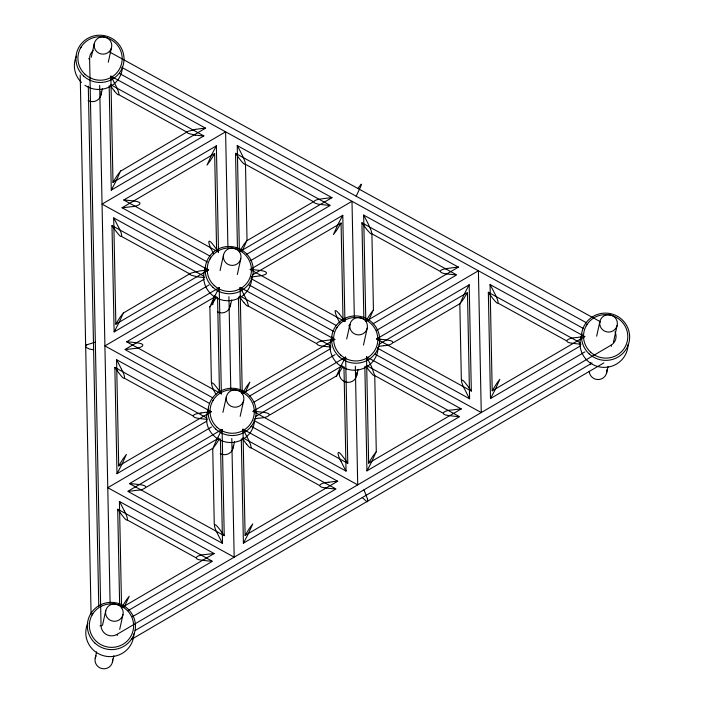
<?xml version="1.0" encoding="UTF-8"?>
<svg xmlns="http://www.w3.org/2000/svg" width="704" height="704" viewBox="0 0 704 704"><rect width="100%" height="100%" fill="white"/><g stroke="black" fill="none" stroke-linecap="round" stroke-linejoin="round"><path stroke-width="1.06" d="M221.373 393.87L126.65 341.81L219.234 287.619L221.373 393.87L220.625 392.806A37.743 5.078 59.7 0 0 216.638 387.385C209.141 377.318 211.473 386.575 214.738 392.04A36.59 4.928 59.7 0 0 215.961 394.548M224.233 535.665L129.51 483.595L222.094 429.405L224.233 535.665L223.485 534.591A37.743 5.078 59.7 0 0 219.49 529.179C212.001 519.103 214.324 528.361 217.598 533.826A36.59 4.928 59.7 0 0 221.83 542.115L222.517 543.4L127.794 491.33L218.724 438.108M345.638 357.095L347.776 463.346L253.053 411.286L345.638 357.095L344.934 358.406A37.743 2.112 -61.2 0 0 341.194 365.534L336.283 376.358L339.337 372.275M128.946 491.225L129.21 491.207A37.743 7.198 -1.2 0 0 136.761 490.31C144.267 490.195 151.114 485.637 139.26 484.598A36.59 6.978 -1.2 0 0 130.856 483.701L129.51 483.595M201.045 412.993C190.881 414.04 190.441 417.842 201.027 418.669M214.148 553.546L121.572 607.737L119.425 501.477L214.148 553.546L212.731 553.678A37.743 7.198 -1.2 0 0 205.181 554.576C197.683 554.717 190.722 559.214 202.682 560.278M254.839 418.686A37.743 7.198 -1.2 0 0 260.313 418C267.828 417.877 274.657 413.354 262.803 412.289A36.59 6.978 -1.2 0 0 254.408 411.391L253.053 411.286M334.84 339.451L242.255 393.633L240.108 287.382L334.84 339.451L333.414 339.574A36.59 6.978 -1.2 0 0 324.562 340.674C314.389 341.757 314.019 345.532 324.579 346.35A37.743 7.198 -1.2 0 0 331.091 347.037M328.733 482.266C321.244 482.398 314.257 486.904 326.234 487.969M383.838 345.682C391.327 345.567 398.279 341.018 386.346 339.979M455.303 274.771A37.743 7.198 -1.2 0 1 448.105 274.05C437.51 273.205 437.994 269.421 448.131 268.374A36.59 6.978 -1.2 0 1 456.975 267.274L458.383 267.133L363.66 215.072L365.798 321.323L458.383 267.133M461.243 408.927L368.658 463.118L366.511 356.858L461.243 408.927L459.818 409.05A37.743 7.198 -1.2 0 0 452.267 409.948C444.77 410.098 437.809 414.594 449.777 415.659A36.59 6.978 -1.2 0 0 458.172 416.557L458.41 416.583M584.786 336.618L492.202 390.799L490.063 284.548L584.786 336.618L583.361 336.741A37.743 7.198 -1.2 0 0 575.81 337.638C568.313 337.779 561.352 342.285 573.32 343.35A36.59 6.978 -1.2 0 0 581.046 344.194M114.55 91.186C122.54 101.05 117.489 88.211 115.166 84.445A37.743 5.078 59.7 0 0 111.54 77.405L110.854 76.111L205.577 128.181L112.992 182.371L110.854 76.111M204.239 279.162L114.136 331.901L111.989 225.641L112.737 226.706A37.743 5.078 59.7 0 0 116.732 232.126C124.054 242.009 121.968 232.962 118.633 227.471M207.099 420.948L116.996 473.686L114.849 367.426L115.597 368.5A37.743 5.078 59.7 0 0 119.592 373.912C126.914 383.794 124.828 374.748 121.493 369.266M119.627 604.085L117.709 509.221L118.457 510.286A37.743 5.078 59.7 0 0 122.452 515.706C129.774 525.58 127.679 516.542 124.344 511.051M243.813 302.447C251.9 312.409 246.699 299.446 244.429 295.706A37.743 5.078 59.7 0 0 240.803 288.666L240.108 287.382M246.673 444.242C254.778 454.247 249.55 441.206 247.289 437.501A37.743 5.078 59.7 0 0 243.663 430.461L242.968 429.167L337.691 481.237L245.115 535.427L242.968 429.167M471.319 391.037L376.596 338.976L469.181 284.786L471.319 391.037L470.571 389.972A37.743 5.078 59.7 0 0 466.585 384.56C459.087 374.484 461.419 383.742 464.684 389.206A36.59 4.928 59.7 0 0 468.917 397.487L469.603 398.781L377.414 348.11M580.589 345.805L490.486 398.543L488.347 292.283L489.086 293.357A36.59 4.928 59.7 0 0 493.777 299.649C501.855 309.558 496.628 296.586 494.375 292.873A37.743 5.078 59.7 0 0 490.75 285.842M109.173 85.747L111.276 190.106L111.971 188.795A36.59 2.05 -61.2 0 0 116.362 180.409L120.639 170.87L117.014 175.806A37.743 2.112 -61.2 0 0 113.634 181.298L112.992 182.371M114.136 331.901L114.831 330.59A36.59 2.05 -61.2 0 0 119.222 322.194L123.499 312.655L119.874 317.592A37.743 2.112 -61.2 0 0 116.494 323.083L115.852 324.157L113.705 217.906L208.437 269.966L115.852 324.157M219.19 287.698L218.53 288.93A36.59 2.05 -61.2 0 0 214.139 297.317L209.88 306.874L213.497 301.919A37.743 2.112 -61.2 0 0 216.559 296.956M368.518 320.628A36.59 2.05 -61.2 0 0 369.169 319.361L373.428 309.804L369.82 314.758A37.743 2.112 -61.2 0 0 366.441 320.258L365.798 321.323M364.839 366.494L366.942 470.853L367.594 469.621A37.743 2.112 -61.2 0 0 371.378 462.414L376.288 451.59L373.234 455.673A36.59 2.05 -61.2 0 0 369.301 462.053L368.658 463.118M91.274 57.209L94.31 43.49M101.015 94.952L102.423 88.616M108.275 62.234L111.549 47.458A8.844 8.668 12.5 0 0 100.311 37.162A8.844 8.668 12.5 0 0 96.932 51.806A8.844 8.668 12.5 0 0 111.549 47.458M95.216 658.134L96.624 651.807M102.476 625.425L105.75 610.641M112.455 662.103L113.854 655.776M119.706 629.385L122.98 614.61A8.844 8.668 12.5 0 0 111.742 604.322A8.844 8.668 12.5 0 0 108.372 618.957A8.844 8.668 12.5 0 0 122.98 614.61M213.048 302.254L214.447 295.918M220.07 270.591L223.573 254.76M230.278 306.222L231.686 299.886M237.301 274.56L240.812 258.729A8.844 8.668 12.5 0 0 229.574 248.433A8.844 8.668 12.5 0 0 226.195 263.067A8.844 8.668 12.5 0 0 240.812 258.729M222.922 412.377L226.433 396.546M233.138 448.008L234.546 441.672M240.161 416.346L243.672 400.514A8.844 8.668 12.5 0 0 232.434 390.218A8.844 8.668 12.5 0 0 229.055 404.853A8.844 8.668 12.5 0 0 243.672 400.514M340.384 367.506L340.85 365.394M346.702 339.011L349.976 324.236M356.682 375.698L358.09 369.362M363.466 345.092L367.215 328.205A8.844 8.668 12.5 0 0 355.978 317.909A8.844 8.668 12.5 0 0 352.598 332.543A8.844 8.668 12.5 0 0 367.215 328.205M590.33 364.672L590.806 362.56M596.649 336.178L599.931 321.402M606.637 372.865L608.036 366.529M613.422 342.258L617.162 325.371A8.844 8.668 12.5 0 0 605.924 315.075A8.844 8.668 12.5 0 0 602.545 329.71A8.844 8.668 12.5 0 0 617.162 325.371M356.18 196.214L360.598 186.842A29.735 1.663 -61.2 0 0 361.187 184.184L357.896 188.478M242.114 251.161L247.042 240.346L243.971 244.402A36.59 2.05 -61.2 0 0 240.038 250.782L239.395 251.847L237.257 145.596L331.98 197.657L239.395 251.847M124.282 607.042L129.219 596.235L126.148 600.292A36.59 2.05 -61.2 0 0 122.206 606.672L121.572 607.737M216.374 145.834L218.513 252.085L123.79 200.015L216.374 145.834L215.67 147.136A37.743 2.112 -61.2 0 0 211.93 154.264L207.029 165.088L210.074 161.014A36.59 2.05 -61.2 0 0 214.016 154.634L214.658 153.569L216.612 250.334M222.05 429.484L221.39 430.716A36.59 2.05 -61.2 0 0 216.999 439.111L212.74 448.668L216.357 443.714A37.743 2.112 -61.2 0 0 219.41 438.742M116.996 473.686L117.691 472.375A36.59 2.05 -61.2 0 0 122.082 463.98L126.359 454.441L122.725 459.378A37.743 2.112 -61.2 0 0 119.354 464.878L118.712 465.942L116.565 359.691L211.288 411.761L118.712 465.942M342.778 215.31L344.916 321.561L250.193 269.5L342.778 215.31L342.074 216.612A37.743 2.112 -61.2 0 0 338.334 223.74L333.432 234.564L336.486 230.49M242.95 437.835L335.984 488.972L243.399 543.162L244.094 541.851A37.743 2.112 -61.2 0 0 247.834 534.723L252.762 523.926L249.691 527.982A36.59 2.05 -61.2 0 0 245.749 534.362L245.115 535.427M469.181 284.786L468.477 286.097A36.59 2.05 -61.2 0 0 464.094 294.483L459.835 304.049L463.443 299.094A37.743 2.112 -61.2 0 0 466.822 293.594L466.972 293.339M490.486 398.543L491.181 397.232A37.743 2.112 -61.2 0 0 494.921 390.104L499.849 379.298L496.778 383.363A36.59 2.05 -61.2 0 0 492.844 389.743L492.202 390.799M343.015 319.81L341.062 223.045L340.41 224.127M242.255 393.633L242.906 392.55A37.743 2.112 -61.2 0 1 246.286 387.05L249.885 382.114L245.617 391.688A36.59 2.05 -61.2 0 1 245.3 392.304M80.67 47.81L81.374 46.64M209.933 259.081L210.637 257.91M212.793 400.866L213.497 399.696M92.101 614.97L92.814 613.8M336.336 328.557L337.04 327.386M586.282 325.723L586.986 324.553M86.786 344.793L95.33 342.162M120.63 171.16L188.038 131.349L195.325 129.413M111.276 190.106L203.861 135.916L110.827 84.779M210.03 256.106L122.074 207.759L214.658 153.569M123.49 312.946L190.898 273.143L199.478 270.996A37.743 7.198 -1.2 0 1 207.02 270.098L208.437 269.966M246.77 254.267L330.264 205.401L235.541 153.331L237.45 248.204M209.044 284.962L104.914 345.91L209.686 403.506M250.703 260.577L352 201.291L354.323 316.703M212.89 397.892L124.934 349.545L215.864 296.322M252.613 274.815L341.062 223.045M249.63 396.053L330.642 348.638M373.173 323.743L456.667 274.877L361.944 222.807L363.854 317.68M211.508 426.985L107.774 487.705L234.177 557.181L231.783 438.469M253.95 402.142L335.051 354.675M376.552 330.387L478.403 270.767L481.263 412.562L374.968 354.13M255.473 416.601L342.267 365.798M379.016 344.291L467.465 292.521L469.603 398.781M146.256 487.265L212.731 448.351L214.271 524.656M269.799 414.955L336.274 376.042M393.342 342.646L459.826 303.732L461.358 380.028M128.119 610.632L212.432 561.282L117.709 509.221M366.942 470.853L459.527 416.662L366.494 365.526M132.405 616.748L584.927 351.886M99.986 625.918L101.05 625.742A10.454 10.252 12.5 0 0 116.882 634.445L611.063 345.198A10.454 10.252 12.5 0 0 615.014 331.883M135.159 630.485L592.09 363.044M131.481 639.373L603.856 362.894M88.554 58.766L89.61 58.582A10.454 10.252 12.5 0 1 93.236 50.635M204.151 128.313L205.577 128.181M122.61 207.706L122.074 207.759M331.98 197.657L330.554 197.789A36.59 6.978 -1.2 0 0 321.702 198.889C311.529 199.971 311.159 203.738 321.719 204.565A37.743 7.198 -1.2 0 0 328.9 205.295M211.288 411.761L209.871 411.884A36.59 6.978 -1.2 0 0 201.018 412.984M337.691 481.237L336.274 481.36A37.743 7.198 -1.2 0 0 328.724 482.258M203.861 135.916L202.488 135.819A37.743 7.198 -1.2 0 1 195.298 135.089M123.79 200.015L125.162 200.112A36.59 6.978 -1.2 0 1 133.566 201.018M250.193 269.5L251.566 269.597A37.743 7.198 -1.2 0 1 258.755 270.327M376.596 338.976L377.969 339.073M126.65 341.81L128.022 341.906A36.59 6.978 -1.2 0 1 136.426 342.804C148.342 343.878 141.337 348.401 133.892 348.515A37.743 7.198 -1.2 0 1 126.342 349.413M195.316 135.089L188.056 133.373L187.114 132.246L119.09 94.864M258.738 270.327C269.333 271.154 268.893 274.947 258.72 276.003A36.59 6.978 -1.2 0 1 251.979 276.892M133.54 201.027C145.473 202.066 138.521 206.615 131.032 206.73A37.743 7.198 -1.2 0 1 123.49 207.627M196.97 276.698L190.916 275.167L189.974 274.041L121.95 236.65M93.614 349.897L89.223 348.955L86.196 347.45A29.691 5.658 -1.2 0 1 86.777 344.81M109.736 52.078L600.486 321.816M121.968 67.478L586.687 322.916M119.381 73.427L583.66 328.627M488.347 292.283L580.536 342.954M439.921 271.207L371.906 233.816L371.114 230.446L367.972 223.397A37.743 5.078 59.7 0 0 364.346 216.357L363.66 215.072M498.309 303.292L566.324 340.683M251.011 278.626L336.433 325.582M207.39 262.02L102.054 204.125L225.597 131.815L227.92 247.218M248.565 284.654L333.793 331.496M111.989 225.641L204.178 276.311M240.09 296.05L330.581 345.787M248.354 306.126L316.378 343.517M442.781 412.993L374.757 375.61L371.439 366.432A36.59 4.928 59.7 0 0 367.198 358.142L366.511 356.858M253.871 420.42L346.06 471.09L343.957 366.731M251.02 426.219L357.72 484.871L355.326 366.159M114.849 367.426L207.038 418.106M124.81 378.435L192.834 415.826M251.214 447.92L319.238 485.302M127.67 520.23L195.694 557.612M339.495 314.23C331.434 304.26 336.609 317.24 338.879 320.971A37.743 5.078 59.7 0 0 339.83 322.872M362.261 497.561L366.951 501.767A29.691 3.995 59.7 0 0 367.541 499.127M235.541 153.331L236.28 154.396M361.944 222.807L362.683 223.872A36.59 4.928 59.7 0 0 367.374 230.173L370.559 233.614L371.906 233.816L373.437 310.121M344.916 321.561L344.221 320.558A36.59 4.928 59.7 0 0 339.486 314.204M218.513 252.085L217.765 251.02A37.743 5.078 59.7 0 0 213.778 245.599C206.404 235.646 208.569 244.781 211.878 250.254A36.59 4.928 59.7 0 0 213.426 253.396M347.776 463.346L347.081 462.352A37.743 5.078 59.7 0 0 343.042 456.87C335.623 446.882 337.841 456.042 341.141 461.516M490.063 284.548L490.494 285.358M237.257 145.596L237.952 146.89A37.743 5.078 59.7 0 1 241.578 153.93C243.839 157.67 249.058 170.623 240.953 160.662A36.59 4.928 59.7 0 1 236.28 154.378M346.06 471.09L345.365 469.797A36.59 4.928 59.7 0 1 341.123 461.498M113.705 217.906L114.409 219.199A36.59 4.928 59.7 0 1 118.65 227.489M116.565 359.691L117.26 360.985A36.59 4.928 59.7 0 1 121.502 369.283M119.425 501.477L120.12 502.77A36.59 4.928 59.7 0 1 124.362 511.069M611.063 345.198L611.556 346.236M363.977 489.826L367.541 499.11M116.882 634.445L117.374 635.474M376.297 451.906L374.757 375.61L373.296 375.294L369.53 371.061A37.743 5.078 59.7 0 1 365.904 366.168M238.436 297.018L240.31 389.99M241.296 438.803L243.399 543.162M228.923 296.683L230.78 389.013M217.554 297.255L219.463 392.128M220.414 439.041L222.517 543.4M209.871 306.566L211.411 382.862M99.66 85.422L110.097 603.108M89.61 58.582L101.05 625.742M88.299 86.134L98.78 606.373M80.203 75.064L91.071 614.073M133.901 633.811A24.077 23.61 12.5 0 1 104.597 656.005A24.077 23.61 12.5 0 1 87.824 623.304M628.082 344.573A24.077 23.61 12.5 0 1 598.778 366.766A24.077 23.61 12.5 0 1 582.006 334.066M122.461 66.66A24.077 23.61 12.5 0 1 109.428 86.935A24.077 23.61 12.5 0 1 84.955 85.316M81.453 82.456A24.077 23.61 12.5 0 1 76.393 56.153M254.584 419.716A24.077 23.61 12.5 0 1 225.28 441.91A24.077 23.61 12.5 0 1 208.516 409.209M251.715 276.32A24.077 23.61 12.5 0 1 223.221 300.291A24.077 23.61 12.5 0 1 205.656 267.423M378.127 347.406A24.077 23.61 12.5 0 1 348.832 369.6A24.077 23.61 12.5 0 1 332.059 336.899M348.603 325.82A22.15 21.718 12.5 0 1 349.369 325.653M233.341 445.544A8.844 8.668 12.5 0 1 220.229 453.57M356.822 372.618A8.844 8.668 12.5 0 1 347.362 382.36A8.844 8.668 12.5 0 1 339.61 371.131M230.481 303.758A8.844 8.668 12.5 0 1 217.369 311.784M212.846 304.709A8.844 8.668 12.5 0 1 214.271 299.42M101.05 91.265A8.844 8.668 12.5 0 1 88.106 100.514M112.596 659.023A8.844 8.668 12.5 0 1 102.194 668.633A8.844 8.668 12.5 0 1 96.122 655.838M606.769 369.785A8.844 8.668 12.5 0 1 598.893 379.526A8.844 8.668 12.5 0 1 589.195 371.36M383.856 345.69A37.743 7.198 -1.2 0 1 378.382 346.377M207.548 419.346A37.743 7.198 -1.2 0 1 201.018 418.669M114.567 91.212A36.59 4.928 59.7 0 1 110.238 85.422M334.629 488.866A36.59 6.978 -1.2 0 1 326.198 487.978M340.419 224.11A36.59 2.05 -61.2 0 1 336.468 230.525M243.83 302.482A36.59 4.928 59.7 0 1 239.501 296.683M342.962 366.423A36.59 2.05 -61.2 0 1 339.328 372.31M204.697 277.552A36.59 6.978 -1.2 0 1 196.935 276.707M211.086 561.176A36.59 6.978 -1.2 0 1 202.655 560.287M246.69 444.268A36.59 4.928 59.7 0 1 242.361 438.478M377.951 339.082A36.59 6.978 -1.2 0 1 386.373 339.97M195.298 129.404A36.59 6.978 -1.2 0 1 204.169 128.322M313.518 201.731L247.034 240.636L245.494 164.34L313.518 201.731M95.031 643.166A24.077 23.61 12.5 0 0 134.851 631.453A24.077 23.61 12.5 0 0 104.333 603.346A24.077 23.61 12.5 0 0 95.031 643.166M96.483 641.485A22.15 21.718 12.5 0 0 133.082 630.564A22.15 21.718 12.5 0 0 104.896 604.815A22.15 21.718 12.5 0 0 96.483 641.485M589.213 353.927A24.077 23.61 12.5 0 0 629.033 342.214A24.077 23.61 12.5 0 0 598.506 314.098A24.077 23.61 12.5 0 0 589.213 353.927M590.665 352.246A22.15 21.718 12.5 0 0 627.255 341.326A22.15 21.718 12.5 0 0 599.069 315.568A22.15 21.718 12.5 0 0 590.665 352.246M83.6 76.014A24.077 23.61 12.5 0 0 123.42 64.302A24.077 23.61 12.5 0 0 92.893 36.194A24.077 23.61 12.5 0 0 83.6 76.014M85.052 74.334A22.15 21.718 12.5 0 0 121.642 63.413A22.15 21.718 12.5 0 0 93.456 37.655A22.15 21.718 12.5 0 0 85.052 74.334M215.714 429.07A24.077 23.61 12.5 0 0 255.543 417.358A24.077 23.61 12.5 0 0 225.016 389.242A24.077 23.61 12.5 0 0 215.714 429.07M217.175 427.39A22.15 21.718 12.5 0 0 253.766 416.469A22.15 21.718 12.5 0 0 225.579 390.711A22.15 21.718 12.5 0 0 217.175 427.39M212.854 287.285A24.077 23.61 12.5 0 0 252.683 275.563A24.077 23.61 12.5 0 0 222.156 247.456A24.077 23.61 12.5 0 0 212.854 287.285M214.315 285.595A22.15 21.718 12.5 0 0 250.906 274.674A22.15 21.718 12.5 0 0 222.719 248.926A22.15 21.718 12.5 0 0 214.315 285.595M339.258 356.761A24.077 23.61 12.5 0 0 379.086 345.039A24.077 23.61 12.5 0 0 348.559 316.932A24.077 23.61 12.5 0 0 339.258 356.761M340.718 355.071A22.15 21.718 12.5 0 0 377.309 344.15A22.15 21.718 12.5 0 0 349.122 318.402A22.15 21.718 12.5 0 0 340.718 355.071"/></g></svg>
